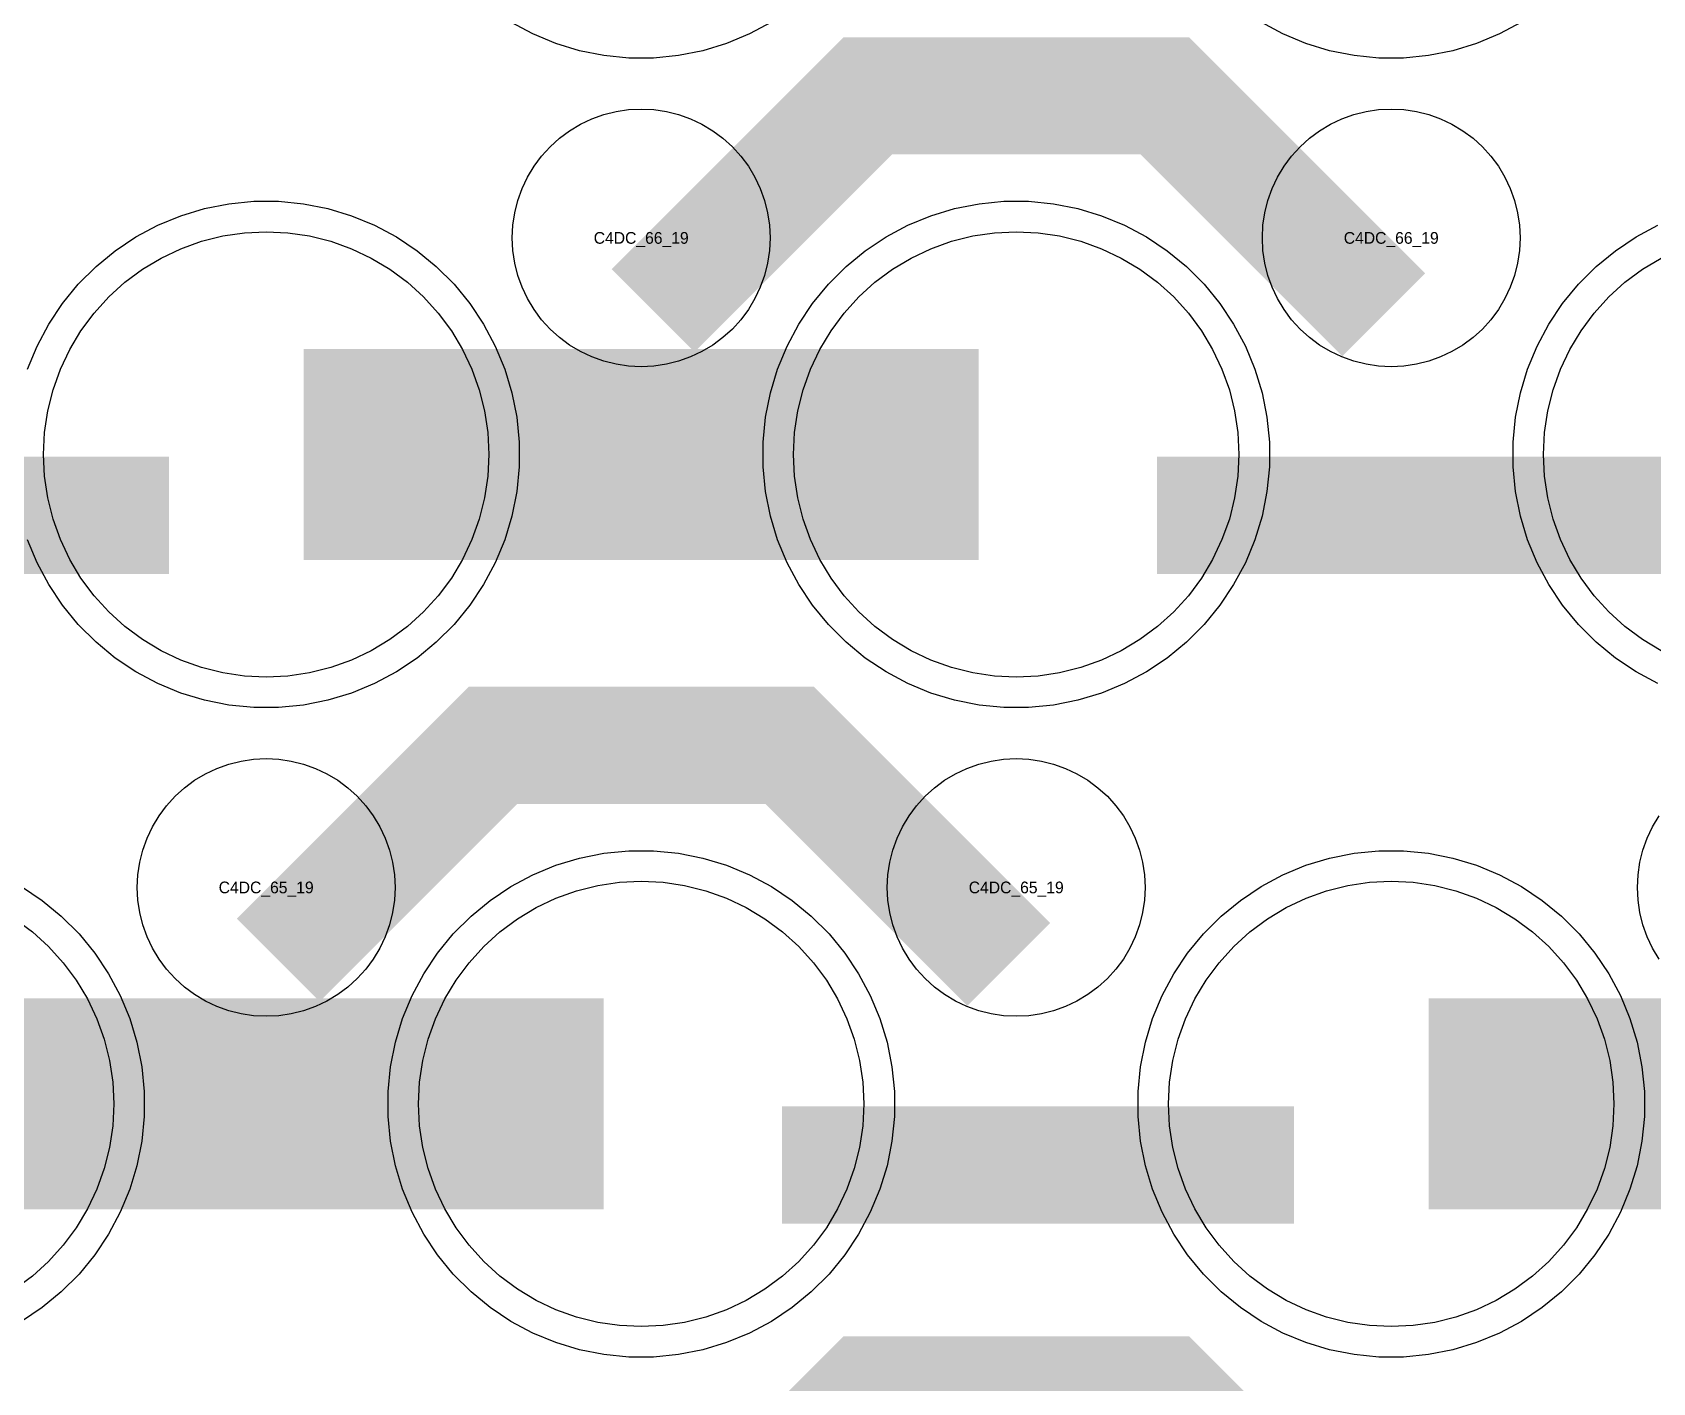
# Model space of a CAD drawing. Extents: x -11880 to 11880, y -14992 to 14992.
# Drawn here: x -5969.9 to -5624.2, y -5892.3 to -5604.3 of the extents above; entities that cross this region are included whole.
import ezdxf
from ezdxf.enums import TextEntityAlignment as Align

# ---------------------------------------------------------------- set-up
doc = ezdxf.new("R2010")
doc.units = 0
doc.header["$MEASUREMENT"] = 0
for name, color, linetype in [('GDS_775_DT_237', 138, 'CONTINUOUS'), ('RDL1_FS', 34, 'CONTINUOUS'), ('RDL_BS', 160, 'CONTINUOUS')]:
    doc.layers.add(name, color=color, linetype=linetype)

msp = doc.modelspace()

# ---------------------------------------------------------------- linework, layer by layer
at = {"layer": 'RDL1_FS'}
for points in [[(-5920, -5741.844), (-5924.657, -5741.615), (-5929.268, -5740.931), (-5933.791, -5739.799), (-5938.181, -5738.227), (-5942.395, -5736.235), (-5946.395, -5733.837), (-5950.14, -5731.059), (-5953.594, -5727.929), (-5956.724, -5724.475), (-5959.502, -5720.73), (-5961.9, -5716.73), (-5963.892, -5712.516), (-5965.464, -5708.126), (-5966.596, -5703.603), (-5967.28, -5698.992), (-5967.509, -5694.335), (-5967.28, -5689.678), (-5966.596, -5685.067), (-5965.464, -5680.544), (-5963.892, -5676.154), (-5961.9, -5671.94), (-5959.502, -5667.94), (-5956.724, -5664.195), (-5953.594, -5660.741), (-5950.14, -5657.611), (-5946.395, -5654.833), (-5942.395, -5652.435), (-5938.181, -5650.443), (-5933.791, -5648.871), (-5929.268, -5647.739), (-5924.657, -5647.055), (-5920, -5646.826), (-5915.343, -5647.055), (-5910.732, -5647.739), (-5906.209, -5648.871), (-5901.819, -5650.443), (-5897.605, -5652.435), (-5893.605, -5654.833), (-5889.86, -5657.611), (-5886.406, -5660.741), (-5883.276, -5664.195), (-5880.498, -5667.94), (-5878.1, -5671.94), (-5876.108, -5676.154), (-5874.536, -5680.544), (-5873.404, -5685.067), (-5872.72, -5689.678), (-5872.491, -5694.335), (-5872.72, -5698.992), (-5873.404, -5703.603), (-5874.536, -5708.126), (-5876.108, -5712.516), (-5878.1, -5716.73), (-5880.498, -5720.73), (-5883.276, -5724.475), (-5886.406, -5727.929), (-5889.86, -5731.059), (-5893.605, -5733.837), (-5897.605, -5736.235), (-5901.819, -5738.227), (-5906.209, -5739.799), (-5910.732, -5740.931), (-5915.343, -5741.615)], [(-5760, -5741.844), (-5764.657, -5741.615), (-5769.268, -5740.931), (-5773.791, -5739.799), (-5778.181, -5738.227), (-5782.395, -5736.235), (-5786.395, -5733.837), (-5790.14, -5731.059), (-5793.594, -5727.929), (-5796.724, -5724.475), (-5799.502, -5720.73), (-5801.9, -5716.73), (-5803.892, -5712.516), (-5805.464, -5708.126), (-5806.596, -5703.603), (-5807.28, -5698.992), (-5807.509, -5694.335), (-5807.28, -5689.678), (-5806.596, -5685.067), (-5805.464, -5680.544), (-5803.892, -5676.154), (-5801.9, -5671.94), (-5799.502, -5667.94), (-5796.724, -5664.195), (-5793.594, -5660.741), (-5790.14, -5657.611), (-5786.395, -5654.833), (-5782.395, -5652.435), (-5778.181, -5650.443), (-5773.791, -5648.871), (-5769.268, -5647.739), (-5764.657, -5647.055), (-5760, -5646.826), (-5755.343, -5647.055), (-5750.732, -5647.739), (-5746.209, -5648.871), (-5741.819, -5650.443), (-5737.605, -5652.435), (-5733.605, -5654.833), (-5729.86, -5657.611), (-5726.406, -5660.741), (-5723.276, -5664.195), (-5720.498, -5667.94), (-5718.1, -5671.94), (-5716.108, -5676.154), (-5714.536, -5680.544), (-5713.404, -5685.067), (-5712.72, -5689.678), (-5712.491, -5694.335), (-5712.72, -5698.992), (-5713.404, -5703.603), (-5714.536, -5708.126), (-5716.108, -5712.516), (-5718.1, -5716.73), (-5720.498, -5720.73), (-5723.276, -5724.475), (-5726.406, -5727.929), (-5729.86, -5731.059), (-5733.605, -5733.837), (-5737.605, -5736.235), (-5741.819, -5738.227), (-5746.209, -5739.799), (-5750.732, -5740.931), (-5755.343, -5741.615)], [(-5840, -5880.409), (-5844.657, -5880.18), (-5849.268, -5879.496), (-5853.791, -5878.364), (-5858.181, -5876.792), (-5862.395, -5874.8), (-5866.395, -5872.402), (-5870.14, -5869.624), (-5873.594, -5866.494), (-5876.724, -5863.04), (-5879.502, -5859.295), (-5881.9, -5855.295), (-5883.892, -5851.081), (-5885.464, -5846.691), (-5886.596, -5842.168), (-5887.28, -5837.557), (-5887.509, -5832.9), (-5887.28, -5828.243), (-5886.596, -5823.632), (-5885.464, -5819.109), (-5883.892, -5814.719), (-5881.9, -5810.505), (-5879.502, -5806.505), (-5876.724, -5802.76), (-5873.594, -5799.306), (-5870.14, -5796.176), (-5866.395, -5793.398), (-5862.395, -5791), (-5858.181, -5789.008), (-5853.791, -5787.436), (-5849.268, -5786.304), (-5844.657, -5785.62), (-5840, -5785.391), (-5835.343, -5785.62), (-5830.732, -5786.304), (-5826.209, -5787.436), (-5821.819, -5789.008), (-5817.605, -5791), (-5813.605, -5793.398), (-5809.86, -5796.176), (-5806.406, -5799.306), (-5803.276, -5802.76), (-5800.498, -5806.505), (-5798.1, -5810.505), (-5796.108, -5814.719), (-5794.536, -5819.109), (-5793.404, -5823.632), (-5792.72, -5828.243), (-5792.491, -5832.9), (-5792.72, -5837.557), (-5793.404, -5842.168), (-5794.536, -5846.691), (-5796.108, -5851.081), (-5798.1, -5855.295), (-5800.498, -5859.295), (-5803.276, -5863.04), (-5806.406, -5866.494), (-5809.86, -5869.624), (-5813.605, -5872.402), (-5817.605, -5874.8), (-5821.819, -5876.792), (-5826.209, -5878.364), (-5830.732, -5879.496), (-5835.343, -5880.18)], [(-5680, -5880.409), (-5684.657, -5880.18), (-5689.268, -5879.496), (-5693.791, -5878.364), (-5698.181, -5876.792), (-5702.395, -5874.8), (-5706.395, -5872.402), (-5710.14, -5869.624), (-5713.594, -5866.494), (-5716.724, -5863.04), (-5719.502, -5859.295), (-5721.9, -5855.295), (-5723.892, -5851.081), (-5725.464, -5846.691), (-5726.596, -5842.168), (-5727.28, -5837.557), (-5727.509, -5832.9), (-5727.28, -5828.243), (-5726.596, -5823.632), (-5725.464, -5819.109), (-5723.892, -5814.719), (-5721.9, -5810.505), (-5719.502, -5806.505), (-5716.724, -5802.76), (-5713.594, -5799.306), (-5710.14, -5796.176), (-5706.395, -5793.398), (-5702.395, -5791), (-5698.181, -5789.008), (-5693.791, -5787.436), (-5689.268, -5786.304), (-5684.657, -5785.62), (-5680, -5785.391), (-5675.343, -5785.62), (-5670.732, -5786.304), (-5666.209, -5787.436), (-5661.819, -5789.008), (-5657.605, -5791), (-5653.605, -5793.398), (-5649.86, -5796.176), (-5646.406, -5799.306), (-5643.276, -5802.76), (-5640.498, -5806.505), (-5638.1, -5810.505), (-5636.108, -5814.719), (-5634.536, -5819.109), (-5633.404, -5823.632), (-5632.72, -5828.243), (-5632.491, -5832.9), (-5632.72, -5837.557), (-5633.404, -5842.168), (-5634.536, -5846.691), (-5636.108, -5851.081), (-5638.1, -5855.295), (-5640.498, -5859.295), (-5643.276, -5863.04), (-5646.406, -5866.494), (-5649.86, -5869.624), (-5653.605, -5872.402), (-5657.605, -5874.8), (-5661.819, -5876.792), (-5666.209, -5878.364), (-5670.732, -5879.496), (-5675.343, -5880.18)]]:
    msp.add_lwpolyline(points, close=True, dxfattribs=at)
for points in [[(-5622.395, -5736.235), (-5626.395, -5733.837), (-5630.14, -5731.059), (-5633.594, -5727.929), (-5636.724, -5724.475), (-5639.502, -5720.73), (-5641.9, -5716.73), (-5643.892, -5712.516), (-5645.464, -5708.126), (-5646.596, -5703.603), (-5647.28, -5698.992), (-5647.509, -5694.335), (-5647.28, -5689.678), (-5646.596, -5685.067), (-5645.464, -5680.544), (-5643.892, -5676.154), (-5641.9, -5671.94), (-5639.502, -5667.94), (-5636.724, -5664.195), (-5633.594, -5660.741), (-5630.14, -5657.611), (-5626.395, -5654.833), (-5622.395, -5652.435)], [(-5973.605, -5793.398), (-5969.86, -5796.176), (-5966.406, -5799.306), (-5963.276, -5802.76), (-5960.498, -5806.505), (-5958.1, -5810.505), (-5956.108, -5814.719), (-5954.536, -5819.109), (-5953.404, -5823.632), (-5952.72, -5828.243), (-5952.491, -5832.9), (-5952.72, -5837.557), (-5953.404, -5842.168), (-5954.536, -5846.691), (-5956.108, -5851.081), (-5958.1, -5855.295), (-5960.498, -5859.295), (-5963.276, -5863.04), (-5966.406, -5866.494), (-5969.86, -5869.624), (-5973.605, -5872.402)]]:
    msp.add_lwpolyline(points, dxfattribs=at)
for points in [[(-5911.998, -5694.335, 45, 45, 0), (-5839.998, -5694.335, 45, 45, 0)], [(-5839.998, -5694.335, 45, 45, 0), (-5767.998, -5694.335, 45, 45, 0)], [(-5991.998, -5832.9, 45, 45, 0), (-5919.998, -5832.9, 45, 45, 0)], [(-5919.998, -5832.9, 45, 45, 0), (-5847.998, -5832.9, 45, 45, 0)], [(-5671.998, -5832.9, 45, 45, 0), (-5599.998, -5832.9, 45, 45, 0)]]:
    msp.add_lwpolyline(points, format="xyseb", dxfattribs=at)
at = {"layer": 'RDL_BS', "color": 240, "true_color": 0xed1f24}
for points in [[(-5812.223, -5602.153), (-5816.885, -5604.645), (-5821.795, -5606.676), (-5826.835, -5608.207), (-5832.062, -5609.253), (-5837.356, -5609.77), (-5842.644, -5609.77), (-5847.938, -5609.253), (-5853.165, -5608.207), (-5858.205, -5606.676), (-5863.115, -5604.645), (-5867.777, -5602.153)], [(-5652.223, -5602.153), (-5656.885, -5604.645), (-5661.795, -5606.676), (-5666.835, -5608.207), (-5672.062, -5609.253), (-5677.356, -5609.77), (-5682.644, -5609.77), (-5687.938, -5609.253), (-5693.165, -5608.207), (-5698.205, -5606.676), (-5703.115, -5604.645), (-5707.777, -5602.153)]]:
    msp.add_lwpolyline(points, dxfattribs=at)
at = {"layer": 'RDL_BS'}
for points in [[(-5837.438, -5663.649, 25, 25, 0), (-5791.623, -5617.834, 25, 25, 0), (-5758.07, -5617.834, 25, 25, 0)], [(-5681.599, -5664.548, 25, 25, 0), (-5728.313, -5617.834, 25, 25, 0), (-5758.071, -5617.834, 25, 25, 0)], [(-6049.984, -5707.348, 25, 25, 0), (-5940.719, -5707.348, 25, 25, 0)], [(-5729.984, -5707.348, 25, 25, 0), (-5620.719, -5707.348, 25, 25, 0)], [(-5917.438, -5802.214, 25, 25, 0), (-5871.623, -5756.399, 25, 25, 0), (-5838.07, -5756.399, 25, 25, 0)], [(-5761.599, -5803.113, 25, 25, 0), (-5808.313, -5756.399, 25, 25, 0), (-5838.071, -5756.399, 25, 25, 0)], [(-5809.984, -5845.913, 25, 25, 0), (-5700.719, -5845.913, 25, 25, 0)], [(-5837.438, -5940.779, 25, 25, 0), (-5791.623, -5894.964, 25, 25, 0), (-5758.07, -5894.964, 25, 25, 0)], [(-5681.599, -5941.678, 25, 25, 0), (-5728.313, -5894.964, 25, 25, 0), (-5758.071, -5894.964, 25, 25, 0)]]:
    msp.add_lwpolyline(points, format="xyseb", dxfattribs=at)
for points in [[(-5840, -5675.641), (-5842.693, -5675.509), (-5845.365, -5675.113), (-5847.984, -5674.456), (-5850.519, -5673.549), (-5852.956, -5672.397), (-5855.28, -5671.004), (-5857.443, -5669.401), (-5859.442, -5667.589), (-5861.254, -5665.59), (-5862.857, -5663.427), (-5864.25, -5661.103), (-5865.402, -5658.666), (-5866.309, -5656.131), (-5866.966, -5653.512), (-5867.362, -5650.84), (-5867.494, -5648.147), (-5867.362, -5645.454), (-5866.966, -5642.782), (-5866.309, -5640.163), (-5865.402, -5637.628), (-5864.25, -5635.191), (-5862.857, -5632.867), (-5861.254, -5630.704), (-5859.442, -5628.705), (-5857.443, -5626.893), (-5855.28, -5625.29), (-5852.956, -5623.897), (-5850.519, -5622.745), (-5847.984, -5621.838), (-5845.365, -5621.181), (-5842.693, -5620.785), (-5840, -5620.653), (-5837.307, -5620.785), (-5834.635, -5621.181), (-5832.016, -5621.838), (-5829.481, -5622.745), (-5827.044, -5623.897), (-5824.72, -5625.29), (-5822.557, -5626.893), (-5820.558, -5628.705), (-5818.746, -5630.704), (-5817.143, -5632.867), (-5815.75, -5635.191), (-5814.598, -5637.628), (-5813.691, -5640.163), (-5813.034, -5642.782), (-5812.638, -5645.454), (-5812.506, -5648.147), (-5812.638, -5650.84), (-5813.034, -5653.512), (-5813.691, -5656.131), (-5814.598, -5658.666), (-5815.75, -5661.103), (-5817.143, -5663.427), (-5818.746, -5665.59), (-5820.558, -5667.589), (-5822.557, -5669.401), (-5824.72, -5671.004), (-5827.044, -5672.397), (-5829.481, -5673.549), (-5832.016, -5674.456), (-5834.635, -5675.113), (-5837.307, -5675.509)], [(-5680, -5675.641), (-5682.693, -5675.509), (-5685.365, -5675.113), (-5687.984, -5674.456), (-5690.519, -5673.549), (-5692.956, -5672.397), (-5695.28, -5671.004), (-5697.443, -5669.401), (-5699.442, -5667.589), (-5701.254, -5665.59), (-5702.857, -5663.427), (-5704.25, -5661.103), (-5705.402, -5658.666), (-5706.309, -5656.131), (-5706.966, -5653.512), (-5707.362, -5650.84), (-5707.494, -5648.147), (-5707.362, -5645.454), (-5706.966, -5642.782), (-5706.309, -5640.163), (-5705.402, -5637.628), (-5704.25, -5635.191), (-5702.857, -5632.867), (-5701.254, -5630.704), (-5699.442, -5628.705), (-5697.443, -5626.893), (-5695.28, -5625.29), (-5692.956, -5623.897), (-5690.519, -5622.745), (-5687.984, -5621.838), (-5685.365, -5621.181), (-5682.693, -5620.785), (-5680, -5620.653), (-5677.307, -5620.785), (-5674.635, -5621.181), (-5672.016, -5621.838), (-5669.481, -5622.745), (-5667.044, -5623.897), (-5664.72, -5625.29), (-5662.557, -5626.893), (-5660.558, -5628.705), (-5658.746, -5630.704), (-5657.143, -5632.867), (-5655.75, -5635.191), (-5654.598, -5637.628), (-5653.691, -5640.163), (-5653.034, -5642.782), (-5652.638, -5645.454), (-5652.506, -5648.147), (-5652.638, -5650.84), (-5653.034, -5653.512), (-5653.691, -5656.131), (-5654.598, -5658.666), (-5655.75, -5661.103), (-5657.143, -5663.427), (-5658.746, -5665.59), (-5660.558, -5667.589), (-5662.557, -5669.401), (-5664.72, -5671.004), (-5667.044, -5672.397), (-5669.481, -5673.549), (-5672.016, -5674.456), (-5674.635, -5675.113), (-5677.307, -5675.509)], [(-5762.644, -5748.335), (-5767.938, -5747.818), (-5773.165, -5746.772), (-5778.205, -5745.241), (-5783.115, -5743.21), (-5787.777, -5740.718), (-5792.191, -5737.771), (-5796.292, -5734.409), (-5800.074, -5730.627), (-5803.436, -5726.526), (-5806.383, -5722.112), (-5808.875, -5717.45), (-5810.906, -5712.54), (-5812.437, -5707.5), (-5813.483, -5702.273), (-5814, -5696.979), (-5814, -5691.691), (-5813.483, -5686.397), (-5812.437, -5681.17), (-5810.906, -5676.13), (-5808.875, -5671.22), (-5806.383, -5666.558), (-5803.436, -5662.144), (-5800.074, -5658.043), (-5796.292, -5654.261), (-5792.191, -5650.899), (-5787.777, -5647.952), (-5783.115, -5645.46), (-5778.205, -5643.429), (-5773.165, -5641.898), (-5767.938, -5640.852), (-5762.644, -5640.335), (-5757.356, -5640.335), (-5752.062, -5640.852), (-5746.835, -5641.898), (-5741.795, -5643.429), (-5736.885, -5645.46), (-5732.223, -5647.952), (-5727.809, -5650.899), (-5723.708, -5654.261), (-5719.926, -5658.043), (-5716.564, -5662.144), (-5713.617, -5666.558), (-5711.125, -5671.22), (-5709.094, -5676.13), (-5707.563, -5681.17), (-5706.517, -5686.397), (-5706, -5691.691), (-5706, -5696.979), (-5706.517, -5702.273), (-5707.563, -5707.5), (-5709.094, -5712.54), (-5711.125, -5717.45), (-5713.617, -5722.112), (-5716.564, -5726.526), (-5719.926, -5730.627), (-5723.708, -5734.409), (-5727.809, -5737.771), (-5732.223, -5740.718), (-5736.885, -5743.21), (-5741.795, -5745.241), (-5746.835, -5746.772), (-5752.062, -5747.818), (-5757.356, -5748.335)], [(-5920, -5814.206), (-5922.693, -5814.074), (-5925.365, -5813.678), (-5927.984, -5813.021), (-5930.519, -5812.114), (-5932.956, -5810.962), (-5935.28, -5809.569), (-5937.443, -5807.966), (-5939.442, -5806.154), (-5941.254, -5804.155), (-5942.857, -5801.992), (-5944.25, -5799.668), (-5945.402, -5797.231), (-5946.309, -5794.696), (-5946.966, -5792.077), (-5947.362, -5789.405), (-5947.494, -5786.712), (-5947.362, -5784.019), (-5946.966, -5781.347), (-5946.309, -5778.728), (-5945.402, -5776.193), (-5944.25, -5773.756), (-5942.857, -5771.432), (-5941.254, -5769.269), (-5939.442, -5767.27), (-5937.443, -5765.458), (-5935.28, -5763.855), (-5932.956, -5762.462), (-5930.519, -5761.31), (-5927.984, -5760.403), (-5925.365, -5759.746), (-5922.693, -5759.35), (-5920, -5759.218), (-5917.307, -5759.35), (-5914.635, -5759.746), (-5912.016, -5760.403), (-5909.481, -5761.31), (-5907.044, -5762.462), (-5904.72, -5763.855), (-5902.557, -5765.458), (-5900.558, -5767.27), (-5898.746, -5769.269), (-5897.143, -5771.432), (-5895.75, -5773.756), (-5894.598, -5776.193), (-5893.691, -5778.728), (-5893.034, -5781.347), (-5892.638, -5784.019), (-5892.506, -5786.712), (-5892.638, -5789.405), (-5893.034, -5792.077), (-5893.691, -5794.696), (-5894.598, -5797.231), (-5895.75, -5799.668), (-5897.143, -5801.992), (-5898.746, -5804.155), (-5900.558, -5806.154), (-5902.557, -5807.966), (-5904.72, -5809.569), (-5907.044, -5810.962), (-5909.481, -5812.114), (-5912.016, -5813.021), (-5914.635, -5813.678), (-5917.307, -5814.074)], [(-5760, -5814.206), (-5762.693, -5814.074), (-5765.365, -5813.678), (-5767.984, -5813.021), (-5770.519, -5812.114), (-5772.956, -5810.962), (-5775.28, -5809.569), (-5777.443, -5807.966), (-5779.442, -5806.154), (-5781.254, -5804.155), (-5782.857, -5801.992), (-5784.25, -5799.668), (-5785.402, -5797.231), (-5786.309, -5794.696), (-5786.966, -5792.077), (-5787.362, -5789.405), (-5787.494, -5786.712), (-5787.362, -5784.019), (-5786.966, -5781.347), (-5786.309, -5778.728), (-5785.402, -5776.193), (-5784.25, -5773.756), (-5782.857, -5771.432), (-5781.254, -5769.269), (-5779.442, -5767.27), (-5777.443, -5765.458), (-5775.28, -5763.855), (-5772.956, -5762.462), (-5770.519, -5761.31), (-5767.984, -5760.403), (-5765.365, -5759.746), (-5762.693, -5759.35), (-5760, -5759.218), (-5757.307, -5759.35), (-5754.635, -5759.746), (-5752.016, -5760.403), (-5749.481, -5761.31), (-5747.044, -5762.462), (-5744.72, -5763.855), (-5742.557, -5765.458), (-5740.558, -5767.27), (-5738.746, -5769.269), (-5737.143, -5771.432), (-5735.75, -5773.756), (-5734.598, -5776.193), (-5733.691, -5778.728), (-5733.034, -5781.347), (-5732.638, -5784.019), (-5732.506, -5786.712), (-5732.638, -5789.405), (-5733.034, -5792.077), (-5733.691, -5794.696), (-5734.598, -5797.231), (-5735.75, -5799.668), (-5737.143, -5801.992), (-5738.746, -5804.155), (-5740.558, -5806.154), (-5742.557, -5807.966), (-5744.72, -5809.569), (-5747.044, -5810.962), (-5749.481, -5812.114), (-5752.016, -5813.021), (-5754.635, -5813.678), (-5757.307, -5814.074)], [(-5842.644, -5886.9), (-5847.938, -5886.383), (-5853.165, -5885.337), (-5858.205, -5883.806), (-5863.115, -5881.775), (-5867.777, -5879.283), (-5872.191, -5876.336), (-5876.292, -5872.974), (-5880.074, -5869.192), (-5883.436, -5865.091), (-5886.383, -5860.677), (-5888.875, -5856.015), (-5890.906, -5851.105), (-5892.437, -5846.065), (-5893.483, -5840.838), (-5894, -5835.544), (-5894, -5830.256), (-5893.483, -5824.962), (-5892.437, -5819.735), (-5890.906, -5814.695), (-5888.875, -5809.785), (-5886.383, -5805.123), (-5883.436, -5800.709), (-5880.074, -5796.608), (-5876.292, -5792.826), (-5872.191, -5789.464), (-5867.777, -5786.517), (-5863.115, -5784.025), (-5858.205, -5781.994), (-5853.165, -5780.463), (-5847.938, -5779.417), (-5842.644, -5778.9), (-5837.356, -5778.9), (-5832.062, -5779.417), (-5826.835, -5780.463), (-5821.795, -5781.994), (-5816.885, -5784.025), (-5812.223, -5786.517), (-5807.809, -5789.464), (-5803.708, -5792.826), (-5799.926, -5796.608), (-5796.564, -5800.709), (-5793.617, -5805.123), (-5791.125, -5809.785), (-5789.094, -5814.695), (-5787.563, -5819.735), (-5786.517, -5824.962), (-5786, -5830.256), (-5786, -5835.544), (-5786.517, -5840.838), (-5787.563, -5846.065), (-5789.094, -5851.105), (-5791.125, -5856.015), (-5793.617, -5860.677), (-5796.564, -5865.091), (-5799.926, -5869.192), (-5803.708, -5872.974), (-5807.809, -5876.336), (-5812.223, -5879.283), (-5816.885, -5881.775), (-5821.795, -5883.806), (-5826.835, -5885.337), (-5832.062, -5886.383), (-5837.356, -5886.9)], [(-5682.644, -5886.9), (-5687.938, -5886.383), (-5693.165, -5885.337), (-5698.205, -5883.806), (-5703.115, -5881.775), (-5707.777, -5879.283), (-5712.191, -5876.336), (-5716.292, -5872.974), (-5720.074, -5869.192), (-5723.436, -5865.091), (-5726.383, -5860.677), (-5728.875, -5856.015), (-5730.906, -5851.105), (-5732.437, -5846.065), (-5733.483, -5840.838), (-5734, -5835.544), (-5734, -5830.256), (-5733.483, -5824.962), (-5732.437, -5819.735), (-5730.906, -5814.695), (-5728.875, -5809.785), (-5726.383, -5805.123), (-5723.436, -5800.709), (-5720.074, -5796.608), (-5716.292, -5792.826), (-5712.191, -5789.464), (-5707.777, -5786.517), (-5703.115, -5784.025), (-5698.205, -5781.994), (-5693.165, -5780.463), (-5687.938, -5779.417), (-5682.644, -5778.9), (-5677.356, -5778.9), (-5672.062, -5779.417), (-5666.835, -5780.463), (-5661.795, -5781.994), (-5656.885, -5784.025), (-5652.223, -5786.517), (-5647.809, -5789.464), (-5643.708, -5792.826), (-5639.926, -5796.608), (-5636.564, -5800.709), (-5633.617, -5805.123), (-5631.125, -5809.785), (-5629.094, -5814.695), (-5627.563, -5819.735), (-5626.517, -5824.962), (-5626, -5830.256), (-5626, -5835.544), (-5626.517, -5840.838), (-5627.563, -5846.065), (-5629.094, -5851.105), (-5631.125, -5856.015), (-5633.617, -5860.677), (-5636.564, -5865.091), (-5639.926, -5869.192), (-5643.708, -5872.974), (-5647.809, -5876.336), (-5652.223, -5879.283), (-5656.885, -5881.775), (-5661.795, -5883.806), (-5666.835, -5885.337), (-5672.062, -5886.383), (-5677.356, -5886.9)]]:
    msp.add_lwpolyline(points, close=True, dxfattribs=at)
for points in [[(-5970.906, -5676.13), (-5968.875, -5671.22), (-5966.383, -5666.558), (-5963.436, -5662.144), (-5960.074, -5658.043), (-5956.292, -5654.261), (-5952.191, -5650.899), (-5947.777, -5647.952), (-5943.115, -5645.46), (-5938.205, -5643.429), (-5933.165, -5641.898), (-5927.938, -5640.852), (-5922.644, -5640.335), (-5917.356, -5640.335), (-5912.062, -5640.852), (-5906.835, -5641.898), (-5901.795, -5643.429), (-5896.885, -5645.46), (-5892.223, -5647.952), (-5887.809, -5650.899), (-5883.708, -5654.261), (-5879.926, -5658.043), (-5876.564, -5662.144), (-5873.617, -5666.558), (-5871.125, -5671.22), (-5869.094, -5676.13), (-5867.563, -5681.17), (-5866.517, -5686.397), (-5866, -5691.691), (-5866, -5696.979), (-5866.517, -5702.273), (-5867.563, -5707.5), (-5869.094, -5712.54), (-5871.125, -5717.45), (-5873.617, -5722.112), (-5876.564, -5726.526), (-5879.926, -5730.627), (-5883.708, -5734.409), (-5887.809, -5737.771), (-5892.223, -5740.718), (-5896.885, -5743.21), (-5901.795, -5745.241), (-5906.835, -5746.772), (-5912.062, -5747.818), (-5917.356, -5748.335), (-5922.644, -5748.335), (-5927.938, -5747.818), (-5933.165, -5746.772), (-5938.205, -5745.241), (-5943.115, -5743.21), (-5947.777, -5740.718), (-5952.191, -5737.771), (-5956.292, -5734.409), (-5960.074, -5730.627), (-5963.436, -5726.526), (-5966.383, -5722.112), (-5968.875, -5717.45), (-5970.906, -5712.54)], [(-5623.115, -5743.21), (-5627.777, -5740.718), (-5632.191, -5737.771), (-5636.292, -5734.409), (-5640.074, -5730.627), (-5643.436, -5726.526), (-5646.383, -5722.112), (-5648.875, -5717.45), (-5650.906, -5712.54), (-5652.437, -5707.5), (-5653.483, -5702.273), (-5654, -5696.979), (-5654, -5691.691), (-5653.483, -5686.397), (-5652.437, -5681.17), (-5650.906, -5676.13), (-5648.875, -5671.22), (-5646.383, -5666.558), (-5643.436, -5662.144), (-5640.074, -5658.043), (-5636.292, -5654.261), (-5632.191, -5650.899), (-5627.777, -5647.952), (-5623.115, -5645.46)], [(-5622.857, -5801.992), (-5624.25, -5799.668), (-5625.402, -5797.231), (-5626.309, -5794.696), (-5626.966, -5792.077), (-5627.362, -5789.405), (-5627.494, -5786.712), (-5627.362, -5784.019), (-5626.966, -5781.347), (-5626.309, -5778.728), (-5625.402, -5776.193), (-5624.25, -5773.756), (-5622.857, -5771.432)], [(-5972.223, -5786.517), (-5967.809, -5789.464), (-5963.708, -5792.826), (-5959.926, -5796.608), (-5956.564, -5800.709), (-5953.617, -5805.123), (-5951.125, -5809.785), (-5949.094, -5814.695), (-5947.563, -5819.735), (-5946.517, -5824.962), (-5946, -5830.256), (-5946, -5835.544), (-5946.517, -5840.838), (-5947.563, -5846.065), (-5949.094, -5851.105), (-5951.125, -5856.015), (-5953.617, -5860.677), (-5956.564, -5865.091), (-5959.926, -5869.192), (-5963.708, -5872.974), (-5967.809, -5876.336), (-5972.223, -5879.283)]]:
    msp.add_lwpolyline(points, dxfattribs=at)

# ---------------------------------------------------------------- texts
at = {"layer": 'GDS_775_DT_237'}
for s, p in [('C4DC_66_19', (-5840, -5648.147)), ('C4DC_66_19', (-5840, -5648.147)), ('C4DC_66_19', (-5680, -5648.147)), ('C4DC_66_19', (-5680, -5648.147)), ('C4DC_65_19', (-5920, -5786.712)), ('C4DC_65_19', (-5920, -5786.712)), ('C4DC_65_19', (-5760, -5786.712)), ('C4DC_65_19', (-5760, -5786.712))]:
    msp.add_text(s, height=2.5, dxfattribs=at).set_placement(p, align=Align.MIDDLE_CENTER)

doc.saveas('drawing.dxf')
